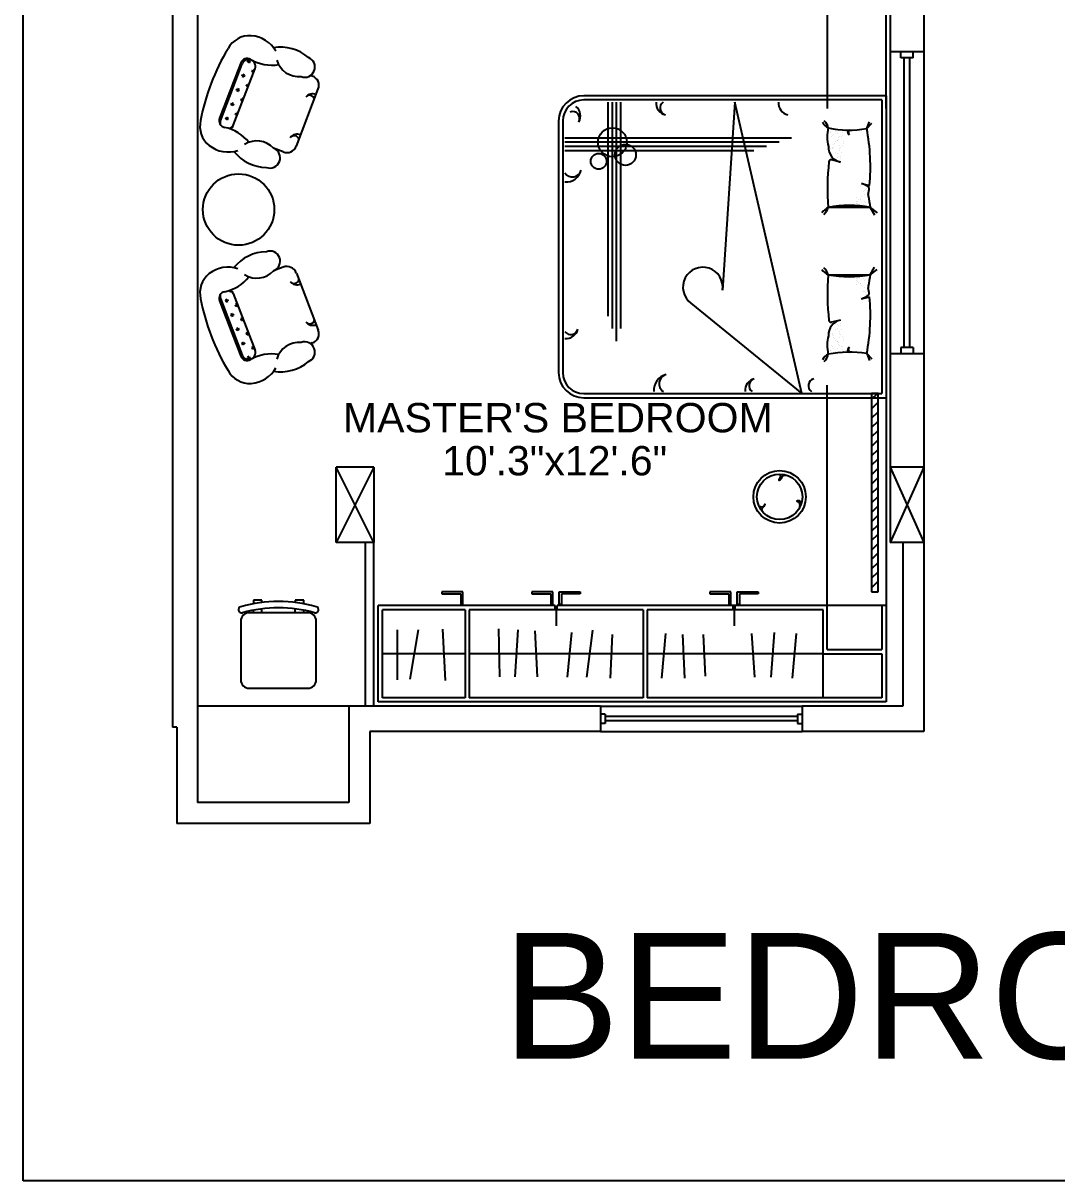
# Model space of a CAD drawing. Header units: metres. Extents: x 3586 to 7307, y 3108 to 6437.
# Drawn here: x 4050.733 to 4051.414, y 3261.086 to 3261.85 of the extents above; entities that cross this region are included whole.
import ezdxf

# ---------------------------------------------------------------- set-up
doc = ezdxf.new("R2010")
doc.units = ezdxf.units.M
doc.layers.add('FURNITURE', color=40, linetype='Continuous')
doc.styles.get("Standard").update_dxf_attribs({"font": 'arial.ttf'})

msp = doc.modelspace()

# ---------------------------------------------------------------- linework, layer by layer
for p, q in [((4050.73309, 3261.08628), (4050.73309, 3262.36975)), ((4050.83151, 3261.98597), (4050.83151, 3261.38552)), ((4050.84811, 3261.98597), (4050.84811, 3261.33571)), ((4051.30468, 3261.95553), (4051.30468, 3261.83102)), ((4051.32681, 3261.95553), (4051.32681, 3261.83102)), ((4051.26317, 3261.93616), (4051.26317, 3261.79366)), ((4051.30191, 3261.79366), (4051.30191, 3261.93616)), ((4051.30468, 3261.83102), (4051.30468, 3261.63179)), ((4051.32681, 3261.83102), (4051.30468, 3261.83102)), ((4051.31164, 3261.82691), (4051.31164, 3261.83102)), ((4051.31985, 3261.82691), (4051.31985, 3261.83102)), ((4051.32681, 3261.83102), (4051.32681, 3261.63179)), ((4051.31985, 3261.82691), (4051.31164, 3261.82691)), ((4051.3139, 3261.63589), (4051.3139, 3261.82691)), ((4051.31759, 3261.63589), (4051.31759, 3261.82691)), ((4051.30468, 3261.63179), (4051.30468, 3261.50727)), ((4051.32681, 3261.63179), (4051.30468, 3261.63179)), ((4051.31985, 3261.63589), (4051.31164, 3261.63589)), ((4051.31164, 3261.63589), (4051.31164, 3261.63179)), ((4051.31985, 3261.63589), (4051.31985, 3261.63179)), ((4051.32681, 3261.63179), (4051.32681, 3261.38275)), ((4051.26317, 3261.43671), (4051.26317, 3261.61103)), ((4051.30191, 3261.61103), (4051.30191, 3261.40212)), ((4051.29666, 3261.60563), (4051.29241, 3261.60563)), ((4051.29241, 3261.60563), (4051.29241, 3261.47476)), ((4051.29666, 3261.47476), (4051.29666, 3261.60563)), ((4050.96433, 3261.55708), (4050.93942, 3261.55708)), ((4050.96433, 3261.55708), (4050.93942, 3261.50727)), ((4050.96433, 3261.50727), (4050.93942, 3261.55708)), ((4050.93942, 3261.50727), (4050.93942, 3261.55708)), ((4050.96433, 3261.55708), (4050.96433, 3261.50727)), ((4051.32681, 3261.55708), (4051.30468, 3261.50727)), ((4051.30468, 3261.55708), (4051.32681, 3261.50727)), ((4051.32681, 3261.55708), (4051.30468, 3261.55708)), ((4050.96433, 3261.50727), (4050.93942, 3261.50727)), ((4050.95879, 3261.39935), (4050.95879, 3261.50727)), ((4050.96433, 3261.39935), (4050.96433, 3261.50727)), ((4051.32681, 3261.50727), (4051.30468, 3261.50727)), ((4051.31298, 3261.50727), (4051.31298, 3261.39935)), ((4051.01469, 3261.47476), (4051.00915, 3261.47476)), ((4051.00915, 3261.47476), (4051.00915, 3261.47337)), ((4051.00915, 3261.47337), (4051.02161, 3261.47337)), ((4051.02299, 3261.47476), (4051.01469, 3261.47476)), ((4051.02161, 3261.47337), (4051.02161, 3261.46645)), ((4051.02299, 3261.46645), (4051.02299, 3261.47476)), ((4051.07404, 3261.47476), (4051.06851, 3261.47476)), ((4051.06851, 3261.47476), (4051.06851, 3261.47337)), ((4051.06851, 3261.47337), (4051.08096, 3261.47337)), ((4051.08234, 3261.47476), (4051.07404, 3261.47476)), ((4051.08096, 3261.47337), (4051.08096, 3261.46645)), ((4051.08234, 3261.46645), (4051.08234, 3261.47476)), ((4051.08649, 3261.46645), (4051.08649, 3261.47476)), ((4051.08649, 3261.47476), (4051.0948, 3261.47476)), ((4051.10033, 3261.47337), (4051.08788, 3261.47337)), ((4051.08788, 3261.47337), (4051.08788, 3261.46645)), ((4051.0948, 3261.47476), (4051.10033, 3261.47476)), ((4051.10033, 3261.47476), (4051.10033, 3261.47337)), ((4051.19137, 3261.47476), (4051.18583, 3261.47476)), ((4051.18583, 3261.47476), (4051.18583, 3261.47337)), ((4051.18583, 3261.47337), (4051.19828, 3261.47337)), ((4051.19967, 3261.47476), (4051.19137, 3261.47476)), ((4051.19828, 3261.47337), (4051.19828, 3261.46645)), ((4051.19967, 3261.46645), (4051.19967, 3261.47476)), ((4051.20382, 3261.46645), (4051.20382, 3261.47476)), ((4051.20382, 3261.47476), (4051.21212, 3261.47476)), ((4051.21765, 3261.47337), (4051.2052, 3261.47337)), ((4051.2052, 3261.47337), (4051.2052, 3261.46645)), ((4051.21212, 3261.47476), (4051.21765, 3261.47476)), ((4051.21765, 3261.47476), (4051.21765, 3261.47337)), ((4051.29241, 3261.47476), (4051.29666, 3261.47476)), ((4050.9671, 3261.40212), (4050.9671, 3261.46576)), ((4051.08373, 3261.46576), (4050.9671, 3261.46576)), ((4050.96986, 3261.40489), (4050.96986, 3261.463)), ((4051.02437, 3261.463), (4050.96986, 3261.463)), ((4051.02161, 3261.46645), (4051.02299, 3261.46645)), ((4051.02437, 3261.463), (4051.02437, 3261.40489)), ((4051.02714, 3261.463), (4051.02714, 3261.40489)), ((4051.1417, 3261.463), (4051.02714, 3261.463)), ((4051.08096, 3261.46645), (4051.08234, 3261.46645)), ((4051.08373, 3261.463), (4051.08373, 3261.46576)), ((4051.08442, 3261.463), (4051.08442, 3261.4524)), ((4051.30191, 3261.46576), (4051.08511, 3261.46576)), ((4051.08511, 3261.463), (4051.08511, 3261.46576)), ((4051.08788, 3261.46645), (4051.08649, 3261.46645)), ((4051.1417, 3261.463), (4051.1417, 3261.40489)), ((4051.14446, 3261.463), (4051.14446, 3261.40489)), ((4051.2604, 3261.463), (4051.14446, 3261.463)), ((4051.19828, 3261.46645), (4051.19967, 3261.46645)), ((4051.20105, 3261.463), (4051.20105, 3261.46576)), ((4051.20174, 3261.463), (4051.20174, 3261.4524)), ((4051.20243, 3261.463), (4051.20243, 3261.46576)), ((4051.2052, 3261.46645), (4051.20382, 3261.46645)), ((4051.2604, 3261.40489), (4051.2604, 3261.463)), ((4051.29914, 3261.46576), (4051.29914, 3261.43671)), ((4050.97961, 3261.44968), (4050.97961, 3261.41681)), ((4050.98829, 3261.41707), (4050.99365, 3261.44968)), ((4051.00947, 3261.45019), (4051.01126, 3261.4163)), ((4051.04634, 3261.45046), (4051.04703, 3261.4188)), ((4051.05737, 3261.4188), (4051.05944, 3261.44977)), ((4051.07047, 3261.44908), (4051.07185, 3261.4188)), ((4051.09195, 3261.41844), (4051.09471, 3261.44804)), ((4051.1085, 3261.44941), (4051.10436, 3261.41844)), ((4051.12022, 3261.41775), (4051.1216, 3261.44666)), ((4051.15408, 3261.41775), (4051.15684, 3261.44735)), ((4051.16772, 3261.44666), (4051.1691, 3261.41775)), ((4051.18289, 3261.41913), (4051.18151, 3261.44666)), ((4051.2131, 3261.44735), (4051.21517, 3261.41844)), ((4051.2262, 3261.41844), (4051.22827, 3261.44804)), ((4051.24274, 3261.44735), (4051.23999, 3261.41775)), ((4051.02437, 3261.43394), (4050.96986, 3261.43394)), ((4051.14163, 3261.43394), (4051.02714, 3261.43394)), ((4051.2604, 3261.43394), (4051.14446, 3261.43394)), ((4051.2604, 3261.43394), (4051.29914, 3261.43394)), ((4051.26317, 3261.43671), (4051.29914, 3261.43671)), ((4051.29914, 3261.43394), (4051.29914, 3261.40489)), ((4051.30191, 3261.40212), (4050.9671, 3261.40212)), ((4051.02437, 3261.40489), (4050.96986, 3261.40489)), ((4051.1417, 3261.40489), (4051.02714, 3261.40489)), ((4051.29914, 3261.40489), (4051.14446, 3261.40489)), ((4050.94773, 3261.39935), (4050.84811, 3261.39935)), ((4051.11375, 3261.39935), (4050.94773, 3261.39935)), ((4050.94773, 3261.39935), (4050.94773, 3261.33571)), ((4051.11375, 3261.39935), (4051.24657, 3261.39935)), ((4051.11375, 3261.39935), (4051.11375, 3261.38275)), ((4051.11683, 3261.39413), (4051.11375, 3261.39413)), ((4051.11683, 3261.39413), (4051.11683, 3261.38797)), ((4051.24349, 3261.39244), (4051.11683, 3261.39244)), ((4051.24349, 3261.39413), (4051.24349, 3261.38797)), ((4051.24349, 3261.39413), (4051.24657, 3261.39413)), ((4051.31298, 3261.39935), (4051.24657, 3261.39935)), ((4051.24657, 3261.39935), (4051.24657, 3261.38275)), ((4050.83428, 3261.38552), (4050.83151, 3261.38552)), ((4050.83428, 3261.38552), (4050.83428, 3261.32187)), ((4051.11683, 3261.38797), (4051.11375, 3261.38797)), ((4051.24349, 3261.38967), (4051.11683, 3261.38967)), ((4051.24349, 3261.38797), (4051.24657, 3261.38797)), ((4051.11375, 3261.38275), (4050.96156, 3261.38275)), ((4050.96156, 3261.38275), (4050.96156, 3261.32187)), ((4051.11375, 3261.38275), (4051.24657, 3261.38275)), ((4051.32681, 3261.38275), (4051.24657, 3261.38275)), ((4050.94773, 3261.33571), (4050.84811, 3261.33571)), ((4050.96156, 3261.32187), (4050.83428, 3261.32187)), ((4052.15091, 3261.08628), (4050.73309, 3261.08628))]:
    msp.add_line(p, q)
at = {"linetype": 'Continuous'}
for p, q in [((4051.29241, 3261.60174), (4051.29629, 3261.60563)), ((4051.29241, 3261.59553), (4051.29666, 3261.59978)), ((4051.29241, 3261.58931), (4051.29666, 3261.59357)), ((4051.29241, 3261.5831), (4051.29666, 3261.58736)), ((4051.29241, 3261.57689), (4051.29666, 3261.58115)), ((4051.29241, 3261.57068), (4051.29666, 3261.57493)), ((4051.29241, 3261.56447), (4051.29666, 3261.56872)), ((4051.29241, 3261.55825), (4051.29666, 3261.56251)), ((4051.29241, 3261.55204), (4051.29666, 3261.5563)), ((4051.29241, 3261.54583), (4051.29666, 3261.55008)), ((4051.29241, 3261.53962), (4051.29666, 3261.54387)), ((4051.29241, 3261.5334), (4051.29666, 3261.53766)), ((4051.29241, 3261.52719), (4051.29666, 3261.53145)), ((4051.29241, 3261.52098), (4051.29666, 3261.52524)), ((4051.29241, 3261.51477), (4051.29666, 3261.51902)), ((4051.29241, 3261.50855), (4051.29666, 3261.51281)), ((4051.29241, 3261.50234), (4051.29666, 3261.5066)), ((4051.29241, 3261.49613), (4051.29666, 3261.50039)), ((4051.29241, 3261.48992), (4051.29666, 3261.49417)), ((4051.29241, 3261.48371), (4051.29666, 3261.48796)), ((4051.29241, 3261.47749), (4051.29666, 3261.48175)), ((4051.29588, 3261.47476), (4051.29666, 3261.47554))]:
    msp.add_line(p, q, dxfattribs=at)
msp.add_circle((4050.8751, 3261.72691), 0.02352)
at = {"layer": 'FURNITURE'}
for p, q in [((4050.86317, 3261.78551), (4050.87755, 3261.82306)), ((4050.87154, 3261.7823), (4050.88592, 3261.81986)), ((4050.92363, 3261.81492), (4050.92254, 3261.81534)), ((4050.91316, 3261.76877), (4050.92758, 3261.80645)), ((4050.92758, 3261.80645), (4050.92758, 3261.80645)), ((4051.30191, 3261.80196), (4051.10268, 3261.80196)), ((4051.29914, 3261.79919), (4051.10268, 3261.79919)), ((4051.29914, 3261.79919), (4051.29914, 3261.6055)), ((4051.30191, 3261.80196), (4051.30191, 3261.60273)), ((4051.08608, 3261.78536), (4051.08608, 3261.61933)), ((4051.08885, 3261.78536), (4051.08885, 3261.61933)), ((4051.28915, 3261.7803), (4051.29094, 3261.78485)), ((4051.28915, 3261.7803), (4051.29256, 3261.78384)), ((4051.2632, 3261.77428), (4051.2632, 3261.77428)), ((4051.26345, 3261.77844), (4051.26345, 3261.77844)), ((4051.26509, 3261.778), (4051.26509, 3261.778)), ((4051.26556, 3261.77851), (4051.26556, 3261.77851)), ((4051.26601, 3261.7751), (4051.26601, 3261.7751)), ((4051.26642, 3261.77549), (4051.26642, 3261.77549)), ((4051.26716, 3261.77665), (4051.26716, 3261.77665)), ((4051.26878, 3261.77861), (4051.26878, 3261.77861)), ((4051.27003, 3261.77683), (4051.27003, 3261.77683)), ((4051.27032, 3261.77458), (4051.27032, 3261.77458)), ((4051.27134, 3261.77528), (4051.27134, 3261.77528)), ((4051.27272, 3261.77535), (4051.27272, 3261.77535)), ((4051.27318, 3261.77586), (4051.27318, 3261.77586)), ((4051.27335, 3261.77772), (4051.27335, 3261.77772)), ((4051.27409, 3261.77889), (4051.27409, 3261.77889)), ((4051.27412, 3261.77879), (4051.27412, 3261.77879)), ((4051.27539, 3261.77827), (4051.27539, 3261.77827)), ((4050.90448, 3261.7649), (4050.8982, 3261.7673)), ((4050.90448, 3261.7649), (4050.8982, 3261.7673)), ((4051.26342, 3261.77136), (4051.26342, 3261.77136)), ((4051.26349, 3261.77203), (4051.26349, 3261.77203)), ((4051.26368, 3261.77059), (4051.26368, 3261.77059)), ((4051.26418, 3261.76683), (4051.26418, 3261.76683)), ((4051.265, 3261.76692), (4051.265, 3261.76692)), ((4051.26628, 3261.76763), (4051.26628, 3261.76763)), ((4051.26643, 3261.76687), (4051.26643, 3261.76687)), ((4051.26718, 3261.76804), (4051.26718, 3261.76804)), ((4051.26752, 3261.76968), (4051.26752, 3261.76968)), ((4051.26799, 3261.77019), (4051.26799, 3261.77019)), ((4051.26875, 3261.77154), (4051.26875, 3261.77154)), ((4051.26985, 3261.77224), (4051.26985, 3261.77224)), ((4051.27019, 3261.7726), (4051.27019, 3261.7726)), ((4051.27051, 3261.77314), (4051.27051, 3261.77314)), ((4051.27101, 3261.76938), (4051.27101, 3261.76938)), ((4051.2713, 3261.76713), (4051.2713, 3261.76713)), ((4051.27161, 3261.7678), (4051.27161, 3261.7678)), ((4051.27336, 3261.7691), (4051.27336, 3261.7691)), ((4051.27408, 3261.77171), (4051.27408, 3261.77171)), ((4051.27411, 3261.77027), (4051.27411, 3261.77027)), ((4051.27179, 3261.75825), (4051.26593, 3261.75962)), ((4051.26884, 3261.76429), (4051.26884, 3261.76429)), ((4051.26987, 3261.76362), (4051.26987, 3261.76362)), ((4051.26995, 3261.76136), (4051.26995, 3261.76136)), ((4051.27042, 3261.76187), (4051.27042, 3261.76187)), ((4051.27149, 3261.76569), (4051.27149, 3261.76569)), ((4051.27158, 3261.76073), (4051.27158, 3261.76073)), ((4051.27199, 3261.76194), (4051.27199, 3261.76194)), ((4051.27262, 3261.76428), (4051.27262, 3261.76428)), ((4051.28567, 3261.74408), (4051.29099, 3261.74283)), ((4051.28516, 3261.74302), (4051.28516, 3261.74302)), ((4051.28728, 3261.73911), (4051.28728, 3261.73911)), ((4051.28753, 3261.73668), (4051.28753, 3261.73668)), ((4051.2879, 3261.73945), (4051.2879, 3261.73945)), ((4051.28803, 3261.74027), (4051.28803, 3261.74027)), ((4051.28888, 3261.74244), (4051.28888, 3261.74244)), ((4051.28907, 3261.741), (4051.28907, 3261.741)), ((4051.28957, 3261.73724), (4051.28957, 3261.73724)), ((4051.29006, 3261.73943), (4051.29006, 3261.73943)), ((4051.29052, 3261.73994), (4051.29052, 3261.73994)), ((4051.28234, 3261.731), (4051.28234, 3261.731)), ((4051.28266, 3261.73204), (4051.28266, 3261.73204)), ((4051.28274, 3261.73469), (4051.28274, 3261.73469)), ((4051.28303, 3261.73244), (4051.28303, 3261.73244)), ((4051.28322, 3261.731), (4051.28322, 3261.731)), ((4051.28379, 3261.73362), (4051.28379, 3261.73362)), ((4051.28486, 3261.73376), (4051.28486, 3261.73376)), ((4051.28533, 3261.73427), (4051.28533, 3261.73427)), ((4051.28543, 3261.73555), (4051.28543, 3261.73555)), ((4051.2873, 3261.73049), (4051.2873, 3261.73049)), ((4051.28799, 3261.73221), (4051.28799, 3261.73221)), ((4051.28804, 3261.73166), (4051.28804, 3261.73166)), ((4051.28986, 3261.73499), (4051.28986, 3261.73499)), ((4051.29005, 3261.73355), (4051.29005, 3261.73355)), ((4051.29055, 3261.7298), (4051.29055, 3261.7298)), ((4051.29073, 3261.72864), (4051.29073, 3261.72864)), ((4051.29146, 3261.72825), (4051.29601, 3261.72482)), ((4051.29146, 3261.72825), (4051.29429, 3261.72333)), ((4050.90448, 3261.68892), (4050.8982, 3261.68652)), ((4050.90448, 3261.68892), (4050.8982, 3261.68652)), ((4050.91316, 3261.68505), (4050.92758, 3261.64737)), ((4051.29146, 3261.68395), (4051.29429, 3261.68887)), ((4051.29146, 3261.68395), (4051.29601, 3261.68737)), ((4050.86317, 3261.66831), (4050.87755, 3261.63076)), ((4050.87154, 3261.67152), (4050.88592, 3261.63396)), ((4051.28567, 3261.66811), (4051.29099, 3261.66936)), ((4051.27179, 3261.65395), (4051.26593, 3261.65257)), ((4050.92758, 3261.64737), (4050.92758, 3261.64737)), ((4050.92363, 3261.63889), (4050.92254, 3261.63848)), ((4051.28915, 3261.6319), (4051.29256, 3261.62836)), ((4051.28915, 3261.6319), (4051.29094, 3261.62734)), ((4051.10268, 3261.6055), (4051.29914, 3261.6055)), ((4051.10268, 3261.60273), (4051.30191, 3261.60273)), ((4050.88482, 3261.46931), (4050.88482, 3261.46689)), ((4050.89035, 3261.46931), (4050.88482, 3261.46931)), ((4050.89035, 3261.46774), (4050.89035, 3261.46931)), ((4050.91249, 3261.46931), (4050.91249, 3261.46774)), ((4050.91803, 3261.46931), (4050.91249, 3261.46931)), ((4050.91803, 3261.46689), (4050.91803, 3261.46931)), ((4050.92079, 3261.46101), (4050.88205, 3261.46101)), ((4050.88482, 3261.46101), (4050.88482, 3261.46266)), ((4050.89035, 3261.46101), (4050.89035, 3261.46355)), ((4050.91249, 3261.46101), (4050.91249, 3261.46355)), ((4050.91803, 3261.46101), (4050.91803, 3261.46266)), ((4050.87652, 3261.45548), (4050.87652, 3261.41674)), ((4050.92633, 3261.41674), (4050.92633, 3261.45548)), ((4050.88205, 3261.4112), (4050.92079, 3261.4112))]:
    msp.add_line(p, q, dxfattribs=at)
at = {"layer": 'FURNITURE', "color": 251}
for p, q in [((4050.88059, 3261.82511), (4050.88294, 3261.82421)), ((4050.88222, 3261.82584), (4050.88132, 3261.82348)), ((4050.87698, 3261.81569), (4050.87934, 3261.81479)), ((4050.87861, 3261.81642), (4050.87771, 3261.81406)), ((4050.8835, 3261.8186), (4050.88519, 3261.81795)), ((4050.88512, 3261.81932), (4050.88422, 3261.81697)), ((4050.87338, 3261.80627), (4050.87573, 3261.80537)), ((4050.87501, 3261.807), (4050.87411, 3261.80464)), ((4050.87989, 3261.80918), (4050.88158, 3261.80853)), ((4050.88152, 3261.8099), (4050.88062, 3261.80755)), ((4050.86977, 3261.79685), (4050.87213, 3261.79595)), ((4050.8714, 3261.79758), (4050.8705, 3261.79522)), ((4050.87629, 3261.79976), (4050.87798, 3261.79911)), ((4050.87791, 3261.80048), (4050.87701, 3261.79813)), ((4050.87268, 3261.79034), (4050.87437, 3261.78969)), ((4050.87431, 3261.79106), (4050.87341, 3261.78871)), ((4050.86617, 3261.78743), (4050.86852, 3261.78653)), ((4050.8678, 3261.78816), (4050.8669, 3261.7858)), ((4050.8707, 3261.78165), (4050.87026, 3261.78049)), ((4050.86908, 3261.78092), (4050.87024, 3261.78047)), ((4050.86617, 3261.66639), (4050.86852, 3261.66729)), ((4050.8678, 3261.66566), (4050.8669, 3261.66801)), ((4050.86908, 3261.6729), (4050.87024, 3261.67335)), ((4050.8707, 3261.67217), (4050.87026, 3261.67333)), ((4050.87268, 3261.66348), (4050.87437, 3261.66413)), ((4050.87431, 3261.66275), (4050.87341, 3261.66511)), ((4050.86977, 3261.65697), (4050.87213, 3261.65787)), ((4050.8714, 3261.65624), (4050.8705, 3261.65859)), ((4050.87629, 3261.65406), (4050.87798, 3261.65471)), ((4050.87791, 3261.65333), (4050.87701, 3261.65569)), ((4050.87338, 3261.64755), (4050.87573, 3261.64845)), ((4050.87501, 3261.64682), (4050.87411, 3261.64918)), ((4050.87989, 3261.64464), (4050.88158, 3261.64529)), ((4050.88152, 3261.64391), (4050.88062, 3261.64627)), ((4050.87698, 3261.63813), (4050.87934, 3261.63903)), ((4050.87861, 3261.6374), (4050.87771, 3261.63976)), ((4050.88512, 3261.63449), (4050.88422, 3261.63685)), ((4050.88059, 3261.62871), (4050.88294, 3261.62961)), ((4050.88222, 3261.62798), (4050.88132, 3261.63034)), ((4050.8835, 3261.63522), (4050.88519, 3261.63587))]:
    msp.add_line(p, q, dxfattribs=at)
at = {"layer": 'FURNITURE', "color": 252}
for p, q in [((4051.11876, 3261.65669), (4051.11876, 3261.79781)), ((4051.12153, 3261.64839), (4051.12153, 3261.79781)), ((4051.1243, 3261.64009), (4051.1243, 3261.79781)), ((4051.12706, 3261.64839), (4051.12706, 3261.79781)), ((4051.09023, 3261.77424), (4051.23965, 3261.77424)), ((4051.09023, 3261.77148), (4051.23135, 3261.77148)), ((4051.09023, 3261.76871), (4051.22305, 3261.76871)), ((4051.09023, 3261.76594), (4051.21475, 3261.76594)), ((4051.29055, 3261.6824), (4051.29055, 3261.6824)), ((4051.29073, 3261.68355), (4051.29073, 3261.68355)), ((4051.28234, 3261.68119), (4051.28234, 3261.68119)), ((4051.28266, 3261.68016), (4051.28266, 3261.68016)), ((4051.28274, 3261.6775), (4051.28274, 3261.6775)), ((4051.28303, 3261.67975), (4051.28303, 3261.67975)), ((4051.28322, 3261.68119), (4051.28322, 3261.68119)), ((4051.28379, 3261.67858), (4051.28379, 3261.67858)), ((4051.28486, 3261.67844), (4051.28486, 3261.67844)), ((4051.28533, 3261.67793), (4051.28533, 3261.67793)), ((4051.28543, 3261.67665), (4051.28543, 3261.67665)), ((4051.2873, 3261.68171), (4051.2873, 3261.68171)), ((4051.28753, 3261.67552), (4051.28753, 3261.67552)), ((4051.28799, 3261.67999), (4051.28799, 3261.67999)), ((4051.28804, 3261.68054), (4051.28804, 3261.68054)), ((4051.28957, 3261.67495), (4051.28957, 3261.67495)), ((4051.28986, 3261.6772), (4051.28986, 3261.6772)), ((4051.29005, 3261.67864), (4051.29005, 3261.67864)), ((4051.28516, 3261.66918), (4051.28516, 3261.66918)), ((4051.28728, 3261.67309), (4051.28728, 3261.67309)), ((4051.2879, 3261.67274), (4051.2879, 3261.67274)), ((4051.28803, 3261.67192), (4051.28803, 3261.67192)), ((4051.28888, 3261.66975), (4051.28888, 3261.66975)), ((4051.28907, 3261.67119), (4051.28907, 3261.67119)), ((4051.29006, 3261.67277), (4051.29006, 3261.67277)), ((4051.29052, 3261.67226), (4051.29052, 3261.67226)), ((4051.26418, 3261.64537), (4051.26418, 3261.64537)), ((4051.265, 3261.64527), (4051.265, 3261.64527)), ((4051.26628, 3261.64457), (4051.26628, 3261.64457)), ((4051.26643, 3261.64533), (4051.26643, 3261.64533)), ((4051.26718, 3261.64416), (4051.26718, 3261.64416)), ((4051.26884, 3261.64791), (4051.26884, 3261.64791)), ((4051.26987, 3261.64858), (4051.26987, 3261.64858)), ((4051.26995, 3261.65084), (4051.26995, 3261.65084)), ((4051.27042, 3261.65033), (4051.27042, 3261.65033)), ((4051.2713, 3261.64506), (4051.2713, 3261.64506)), ((4051.27149, 3261.6465), (4051.27149, 3261.6465)), ((4051.27158, 3261.65147), (4051.27158, 3261.65147)), ((4051.27161, 3261.64439), (4051.27161, 3261.64439)), ((4051.27199, 3261.65026), (4051.27199, 3261.65026)), ((4051.27262, 3261.64792), (4051.27262, 3261.64792)), ((4051.2632, 3261.63792), (4051.2632, 3261.63792)), ((4051.26342, 3261.64084), (4051.26342, 3261.64084)), ((4051.26349, 3261.64017), (4051.26349, 3261.64017)), ((4051.26368, 3261.64161), (4051.26368, 3261.64161)), ((4051.26601, 3261.63709), (4051.26601, 3261.63709)), ((4051.26642, 3261.63671), (4051.26642, 3261.63671)), ((4051.26752, 3261.64252), (4051.26752, 3261.64252)), ((4051.26799, 3261.64201), (4051.26799, 3261.64201)), ((4051.26875, 3261.64066), (4051.26875, 3261.64066)), ((4051.26985, 3261.63996), (4051.26985, 3261.63996)), ((4051.27019, 3261.6396), (4051.27019, 3261.6396)), ((4051.27032, 3261.63762), (4051.27032, 3261.63762)), ((4051.27051, 3261.63906), (4051.27051, 3261.63906)), ((4051.27101, 3261.64281), (4051.27101, 3261.64281)), ((4051.27134, 3261.63692), (4051.27134, 3261.63692)), ((4051.27272, 3261.63685), (4051.27272, 3261.63685)), ((4051.27318, 3261.63634), (4051.27318, 3261.63634)), ((4051.27336, 3261.64309), (4051.27336, 3261.64309)), ((4051.27408, 3261.64049), (4051.27408, 3261.64049)), ((4051.27411, 3261.64193), (4051.27411, 3261.64193)), ((4051.26345, 3261.63376), (4051.26345, 3261.63376)), ((4051.26509, 3261.6342), (4051.26509, 3261.6342)), ((4051.26556, 3261.63369), (4051.26556, 3261.63369)), ((4051.26716, 3261.63554), (4051.26716, 3261.63554)), ((4051.26878, 3261.63358), (4051.26878, 3261.63358)), ((4051.27003, 3261.63537), (4051.27003, 3261.63537)), ((4051.27335, 3261.63448), (4051.27335, 3261.63448)), ((4051.27409, 3261.63331), (4051.27409, 3261.63331)), ((4051.27412, 3261.63341), (4051.27412, 3261.63341)), ((4051.27539, 3261.63393), (4051.27539, 3261.63393))]:
    msp.add_line(p, q, dxfattribs=at)
at = {"layer": 'FURNITURE', "color": 253}
for p, q in [((4051.2023, 3261.79781), (4051.19406, 3261.67369)), ((4051.24645, 3261.6055), (4051.2023, 3261.79781)), ((4051.17329, 3261.66522), (4051.24645, 3261.6055))]:
    msp.add_line(p, q, dxfattribs=at)
at = {"layer": 'FURNITURE', "const_width": 0.000000115}
for points in [[(4051.22532, 3261.54929, 1), (4051.22535, 3261.54929, 1)], [(4051.22603, 3261.55011, 1), (4051.22606, 3261.55011, 1)], [(4051.22603, 3261.54787, 1), (4051.22606, 3261.54787, 1)], [(4051.22615, 3261.54905, 1), (4051.22618, 3261.54905, 1)], [(4051.22733, 3261.54988, 1), (4051.22736, 3261.54988, 1)], [(4051.22745, 3261.54905, 1), (4051.22748, 3261.54905, 1)], [(4051.2278, 3261.55106, 1), (4051.22783, 3261.55106, 1)], [(4051.22792, 3261.54799, 1), (4051.22795, 3261.54799, 1)], [(4051.22887, 3261.55129, 1), (4051.2289, 3261.55129, 1)], [(4051.22899, 3261.54752, 1), (4051.22901, 3261.54752, 1)], [(4051.2291, 3261.54905, 1), (4051.22913, 3261.54905, 1)], [(4051.22969, 3261.55011, 1), (4051.22972, 3261.55011, 1)], [(4051.23017, 3261.54811, 1), (4051.2302, 3261.54811, 1)], [(4051.23076, 3261.55165, 1), (4051.23079, 3261.55165, 1)], [(4051.23111, 3261.55082, 1), (4051.23114, 3261.55082, 1)], [(4051.23359, 3261.54905, 1), (4051.23362, 3261.54905, 1)], [(4051.23442, 3261.5474, 1), (4051.23445, 3261.5474, 1)], [(4051.23466, 3261.55082, 1), (4051.23469, 3261.55082, 1)], [(4051.23501, 3261.54976, 1), (4051.23504, 3261.54976, 1)], [(4051.23537, 3261.54882, 1), (4051.2354, 3261.54882, 1)], [(4051.23537, 3261.54764, 1), (4051.2354, 3261.54764, 1)], [(4051.23608, 3261.55023, 1), (4051.23611, 3261.55023, 1)], [(4051.23679, 3261.5487, 1), (4051.23681, 3261.5487, 1)], [(4051.23738, 3261.54728, 1), (4051.23741, 3261.54728, 1)], [(4051.23797, 3261.55023, 1), (4051.238, 3261.55023, 1)], [(4051.23832, 3261.54882, 1), (4051.23835, 3261.54882, 1)], [(4051.22119, 3261.52982, 1), (4051.22122, 3261.52982, 1)], [(4051.22237, 3261.52982, 1), (4051.2224, 3261.52982, 1)], [(4051.22379, 3261.53076, 1), (4051.22381, 3261.53076, 1)], [(4051.22461, 3261.52946, 1), (4051.22464, 3261.52946, 1)], [(4051.24009, 3261.53041, 1), (4051.24012, 3261.53041, 1)], [(4051.24033, 3261.53159, 1), (4051.24036, 3261.53159, 1)], [(4051.24057, 3261.53407, 1), (4051.2406, 3261.53407, 1)], [(4051.24104, 3261.53253, 1), (4051.24107, 3261.53253, 1)], [(4051.24139, 3261.53076, 1), (4051.24142, 3261.53076, 1)], [(4051.24199, 3261.53123, 1), (4051.24201, 3261.53123, 1)], [(4051.2421, 3261.52946, 1), (4051.24213, 3261.52946, 1)], [(4051.24222, 3261.5323, 1), (4051.24225, 3261.5323, 1)], [(4051.24234, 3261.53324, 1), (4051.24237, 3261.53324, 1)], [(4051.24305, 3261.53041, 1), (4051.24308, 3261.53041, 1)], [(4051.2434, 3261.53277, 1), (4051.24343, 3261.53277, 1)], [(4051.24352, 3261.53171, 1), (4051.24355, 3261.53171, 1)], [(4051.24399, 3261.53005, 1), (4051.24402, 3261.53005, 1)], [(4051.22071, 3261.52864, 1), (4051.22074, 3261.52864, 1)], [(4051.22178, 3261.5271, 1), (4051.22181, 3261.5271, 1)], [(4051.22201, 3261.5284, 1), (4051.22204, 3261.5284, 1)], [(4051.22272, 3261.52769, 1), (4051.22275, 3261.52769, 1)], [(4051.22296, 3261.52616, 1), (4051.22299, 3261.52616, 1)], [(4051.2232, 3261.52876, 1), (4051.22322, 3261.52876, 1)], [(4051.22379, 3261.5271, 1), (4051.22381, 3261.5271, 1)], [(4051.22438, 3261.52805, 1), (4051.22441, 3261.52805, 1)], [(4051.2245, 3261.52581, 1), (4051.22452, 3261.52581, 1)], [(4051.22544, 3261.5271, 1), (4051.22547, 3261.5271, 1)], [(4051.22591, 3261.5251, 1), (4051.22594, 3261.5251, 1)], [(4051.24021, 3261.52746, 1), (4051.24024, 3261.52746, 1)], [(4051.24069, 3261.52923, 1), (4051.24071, 3261.52923, 1)], [(4051.24128, 3261.52758, 1), (4051.2413, 3261.52758, 1)], [(4051.2421, 3261.52828, 1), (4051.24213, 3261.52828, 1)], [(4051.24364, 3261.52899, 1), (4051.24367, 3261.52899, 1)]]:
    msp.add_lwpolyline(points, format="xyb", close=True, dxfattribs=at)
at = {"layer": 'FURNITURE', "color": 252}
for centre, radius in [((4051.12153, 3261.77127), 0.00951), ((4051.13012, 3261.76298), 0.00693), ((4051.11242, 3261.7587), 0.0052)]:
    msp.add_circle(centre, radius, dxfattribs=at)
at = {"layer": 'FURNITURE'}
for radius in [0.01729, 0.01499]:
    msp.add_circle((4051.23175, 3261.53744), radius, dxfattribs=at)
for centre, radius, start, end in [((4050.88247, 3261.82536), 0.01624, 86.62958, 151.87225), ((4050.88205, 3261.82131), 0.0203, 29.50695, 86.12034), ((4050.98853, 3261.75983), 0.14087, 148.70425, 169.40873), ((4050.90279, 3261.80608), 0.02791, 48.98723, 99.4682), ((4052.17438, 3261.30597), 1.39725, 158.25518, 159.8578), ((4050.88074, 3261.82201), 0.00448, 60.00764, 159.05649), ((4050.88173, 3261.82146), 0.00448, 339.05649, 159.05649), ((4050.89693, 3261.85006), 0.02791, 240.00764, 279.4682), ((4050.91482, 3261.82955), 0.01504, 195.66076, 275.62154), ((4050.9187, 3261.82086), 0.00672, 249.05649, 69.05649), ((4050.9217, 3261.80886), 0.00636, 337.68434, 72.37068), ((4051.10268, 3261.78536), 0.0166, 90, 180), ((4051.10268, 3261.78536), 0.01384, 90, 180), ((4050.86583, 3261.78186), 0.01624, 166.24073, 231.48339), ((4050.86677, 3261.78551), 0.00448, 159.05649, 258.10533), ((4050.86736, 3261.7839), 0.00448, 159.05649, 189.00909), ((4050.86736, 3261.7839), 0.00448, 300.53404, 339.05649), ((4051.26778, 3261.78883), 0.00902, 209.14853, 244.01854), ((4051.25499, 3261.77889), 0.00902, 11.69353, 46.56355), ((4050.8601, 3261.75381), 0.02791, 38.64477, 78.10533), ((4051.28869, 3261.77481), 0.02556, 166.64985, 194.28558), ((4051.27763, 3261.84921), 0.06987, 258.60697, 279.49174), ((4051.2792, 3261.7784), 0.00271, 159.49685, 235.7978), ((4051.27891, 3261.77759), 0.00189, 111.80407, 229.13343), ((4051.16348, 3261.75533), 0.12812, 354.40286, 11.23708), ((4050.86821, 3261.78515), 0.0203, 231.99264, 288.60603), ((4050.88711, 3261.75714), 0.01504, 42.49144, 122.45221), ((4050.8958, 3261.76102), 0.00672, 249.05649, 69.05649), ((4050.90688, 3261.77117), 0.00672, 249.05649, 339.05649), ((4051.27382, 3261.76795), 0.00991, 176.78253, 258.17191), ((4050.89382, 3261.78264), 0.02791, 218.64477, 269.12574), ((4051.26561, 3261.75828), 0.00138, 76.78733, 172.87698), ((4051.41615, 3261.74109), 0.1529, 173.48256, 184.81989), ((4051.2818, 3261.73064), 0.01399, 49.90976, 73.97559), ((4051.29287, 3261.73641), 0.00277, 170.14094, 186.03183), ((4052.55542, 3261.94791), 1.2829, 189.50225, 189.85886), ((4051.19278, 3261.7538), 0.09882, 350.14094, 352.75539), ((4051.26728, 3261.71992), 0.00902, 112.72425, 147.59427), ((4051.25507, 3261.73057), 0.00902, 310.17925, 345.04926), ((4051.27763, 3261.65976), 0.06987, 78.57881, 101.42119), ((4051.27763, 3261.65976), 0.06987, 78.57881, 101.42119), ((4051.27763, 3113.84427), 147.88398, 89.9946397, 90.0053603), ((4050.89382, 3261.67117), 0.02791, 90.87426, 141.35523), ((4050.8958, 3261.6928), 0.00672, 290.94351, 110.94351), ((4050.86583, 3261.67195), 0.01624, 128.51661, 193.75927), ((4050.86821, 3261.66866), 0.0203, 71.39397, 128.00736), ((4050.8601, 3261.7), 0.02791, 281.89467, 321.35523), ((4050.88711, 3261.69667), 0.01504, 237.54779, 317.50856), ((4050.90688, 3261.68264), 0.00672, 20.94351, 110.94351), ((4051.26728, 3261.69227), 0.00902, 212.40573, 247.27575), ((4051.25507, 3261.68162), 0.00902, 14.95074, 49.82075), ((4051.41615, 3261.6711), 0.1529, 175.18011, 186.51744), ((4051.27763, 3261.75244), 0.06987, 258.57881, 281.42119), ((4051.27763, 3409.56793), 147.88398, 269.9946397, 270.0053603), ((4051.27763, 3261.75244), 0.06987, 258.57881, 281.42119), ((4052.55542, 3261.46429), 1.2829, 170.14114, 170.49775), ((4051.29287, 3261.67579), 0.00277, 173.96817, 189.85906), ((4051.19278, 3261.65839), 0.09882, 7.24461, 9.85906), ((4050.98853, 3261.69399), 0.14087, 190.59127, 211.29575), ((4050.86677, 3261.66831), 0.00448, 101.89467, 200.94351), ((4050.86736, 3261.66991), 0.00448, 170.99091, 200.94351), ((4050.86736, 3261.66991), 0.00448, 20.94351, 59.46596), ((4051.2818, 3261.68156), 0.01399, 286.02441, 310.09024), ((4051.16348, 3261.65687), 0.12812, 348.76292, 5.59714), ((4052.17438, 3262.14785), 1.39725, 200.1422, 201.74482), ((4051.27382, 3261.64425), 0.00991, 101.82809, 183.21747), ((4051.26561, 3261.65392), 0.00138, 187.12302, 283.21267), ((4050.9217, 3261.64495), 0.00636, 287.62932, 22.31566), ((4050.91482, 3261.62427), 0.01504, 84.37846, 164.33924), ((4050.9187, 3261.63295), 0.00672, 290.94351, 110.94351), ((4051.28869, 3261.63738), 0.02556, 165.71442, 193.35015), ((4050.88074, 3261.63181), 0.00448, 200.94351, 299.99236), ((4050.88173, 3261.63236), 0.00448, 200.94351, 20.94351), ((4050.89693, 3261.60375), 0.02791, 80.5318, 119.99236), ((4051.26778, 3261.62337), 0.00902, 115.98146, 150.85147), ((4051.25499, 3261.63331), 0.00902, 313.43645, 348.30647), ((4051.27763, 3261.56299), 0.06987, 80.50826, 101.39303), ((4051.2792, 3261.6338), 0.00271, 124.2022, 200.50315), ((4051.27891, 3261.63461), 0.00189, 130.86657, 248.19593), ((4050.88205, 3261.6325), 0.0203, 273.87966, 330.49305), ((4050.90279, 3261.64773), 0.02791, 260.5318, 311.01277), ((4050.88247, 3261.62846), 0.01624, 208.12775, 273.37042), ((4051.10268, 3261.61933), 0.0166, 180, 270), ((4051.10268, 3261.61933), 0.01384, 180, 270), ((4050.90142, 3261.37703), 0.09138, 74.18567, 105.81433), ((4050.87708, 3261.46295), 0.00208, 105.81433, 285.81433), ((4050.88205, 3261.45548), 0.00553, 90, 180), ((4050.90142, 3261.37703), 0.08723, 74.18567, 105.81433), ((4050.92079, 3261.45548), 0.00553, 0, 90), ((4050.92576, 3261.46295), 0.00208, 254.18567, 74.18567), ((4050.88205, 3261.41674), 0.00553, 180, 270), ((4050.92079, 3261.41674), 0.00553, 270, 0)]:
    msp.add_arc(centre, radius, start, end, dxfattribs=at)
at = {"layer": 'FURNITURE', "color": 251}
for centre, radius, start, end in [((4050.92385, 3261.7978), 0.00548, 64.91589, 145.00923), ((4050.92194, 3261.79911), 0.00316, 12.14591, 144.60495), ((4051.15841, 3261.79722), 0.00812, 175.85941, 255.95274), ((4051.15761, 3261.79389), 0.00468, 123.08942, 255.54846), ((4051.23908, 3261.79722), 0.00812, 175.85941, 255.95274), ((4051.09526, 3261.78686), 0.00468, 329.45154, 110.6983), ((4051.09233, 3261.78865), 0.00812, 329.04726, 50.62165), ((4050.91365, 3261.77114), 0.00548, 64.91589, 145.00923), ((4050.91174, 3261.77245), 0.00316, 12.14591, 144.60495), ((4051.09514, 3261.75426), 0.00586, 213.08942, 345.54846), ((4051.09096, 3261.75526), 0.01015, 265.85941, 345.95274), ((4050.91174, 3261.68136), 0.00316, 215.39505, 347.85409), ((4050.91365, 3261.68267), 0.00548, 214.99077, 295.08411), ((4050.92194, 3261.6547), 0.00316, 215.39505, 347.85409), ((4050.92385, 3261.65601), 0.00548, 214.99077, 295.08411), ((4051.09415, 3261.64907), 0.00468, 213.08942, 345.54846), ((4051.09082, 3261.64987), 0.00812, 265.85941, 345.95274), ((4051.15962, 3261.60766), 0.01082, 104.04726, 184.14059), ((4051.15855, 3261.61212), 0.00625, 104.45154, 236.91058), ((4051.21703, 3261.60747), 0.00812, 104.04726, 184.14059), ((4051.21623, 3261.61081), 0.00468, 104.45154, 236.91058), ((4051.25539, 3261.61081), 0.00468, 104.45154, 236.91058)]:
    msp.add_arc(centre, radius, start, end, dxfattribs=at)
at = {"layer": 'FURNITURE', "color": 253}
msp.add_arc((4051.18111, 3261.67574), 0.01311, 351.01591, 233.38318, dxfattribs=at)
at = {"layer": 'FURNITURE'}
for points in [[(4051.23175, 3261.55243), (4051.23223, 3261.55052), (4051.2312, 3261.54846), (4051.23305, 3261.54949), (4051.23367, 3261.55114), (4051.23646, 3261.55167)], [(4051.24601, 3261.53284), (4051.24526, 3261.53435), (4051.24463, 3261.53486), (4051.24299, 3261.53448), (4051.244, 3261.53435), (4051.24463, 3261.53347), (4051.24501, 3261.53221), (4051.24461, 3261.52974)]]:
    msp.add_spline(points, degree=3, dxfattribs=at)
msp.add_open_spline([(4051.21811, 3261.53123), (4051.21949, 3261.53084), (4051.22123, 3261.53036), (4051.22248, 3261.53347), (4051.22119, 3261.5303), (4051.2195, 3261.52947), (4051.22003, 3261.52837), (4051.22034, 3261.52772)], degree=3, knots=[0.010289, 0.010289, 0.010289, 0.010289, 1.160744, 1.473738, 2.290002, 2.686083, 3.263094, 3.263094, 3.263094, 3.263094], dxfattribs=at)

# ---------------------------------------------------------------- texts
for s, height, p in [("MASTER'S BEDROOM", 0.0193695, (4050.94391, 3261.57995)), ('10\'.3"x12\'.6"', 0.0193695, (4051.00923, 3261.55158)), ('BEDROOM', 0.083012, (4051.04886, 3261.16683))]:
    msp.add_text(s, height=height).set_placement(p)

doc.saveas('drawing.dxf')
